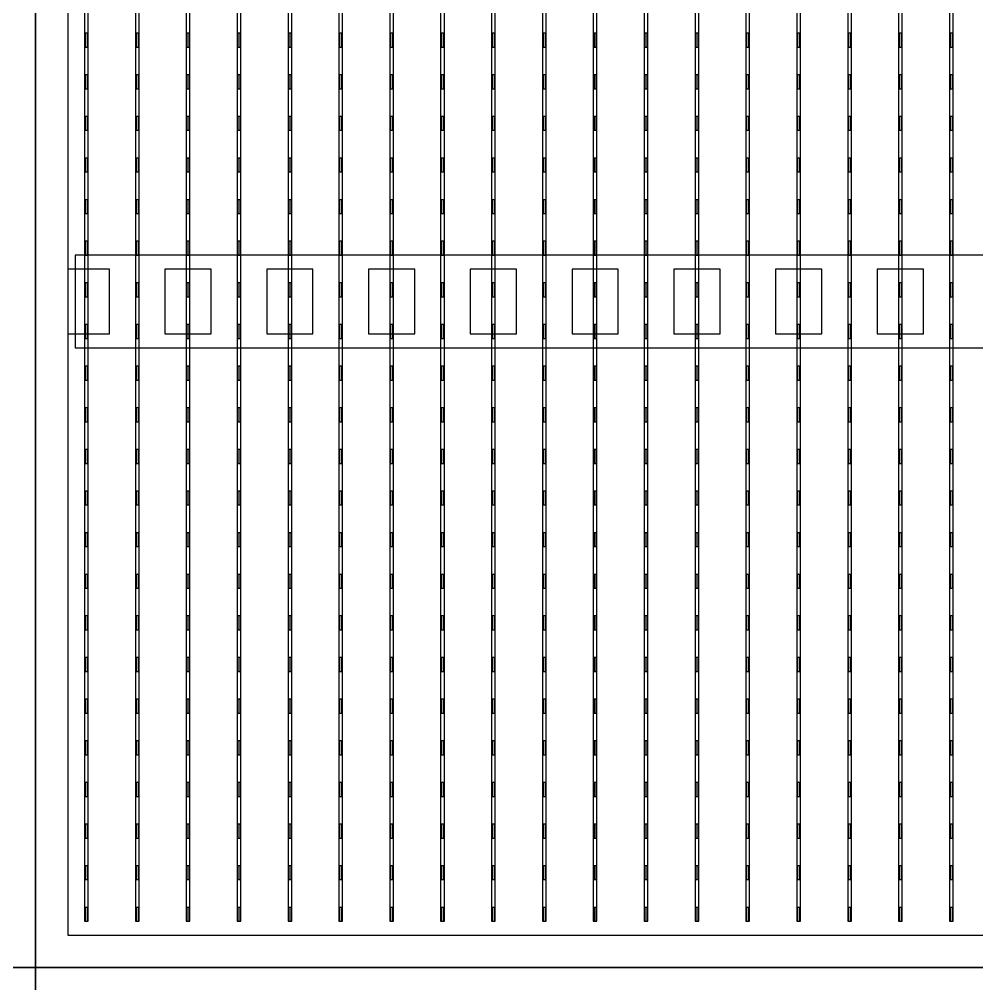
# Model space of a CAD drawing. Header units: millimetres. Extents: x -18 to 142, y -7 to 153.
# Drawn here: x 41.09 to 51.44, y 103.83 to 114.25 of the extents above; entities that cross this region are included whole.
import ezdxf

# ---------------------------------------------------------------- set-up
doc = ezdxf.new("R2010")
doc.units = ezdxf.units.MM
for name, color, linetype in [('BUSBARS', 3, 'Continuous'), ('CELLS', 5, 'Continuous'), ('CONTACT_PADS', 2, 'Continuous'), ('DICING', 4, 'Continuous'), ('FINGERS', 1, 'Continuous'), ('INSULATION', 2, 'Continuous')]:
    doc.layers.add(name, color=color, linetype=linetype)

msp = doc.modelspace()

# ---------------------------------------------------------------- linework, layer by layer
at = {"layer": 'BUSBARS'}
msp.add_lwpolyline([(61.74, 110.7), (61.74, 111.7), (41.7, 111.7), (41.7, 110.7), (61.74, 110.7)], close=True, dxfattribs=at)
at = {"layer": 'CELLS'}
for points in [[(41.27, 104), (41.27, 124.9), (20.37, 124.9), (20.37, 104), (41.27, 104)], [(62.17, 104), (62.17, 124.9), (41.27, 124.9), (41.27, 104), (62.17, 104)], [(41.27, 83.1), (41.27, 104), (20.37, 104), (20.37, 83.1), (41.27, 83.1)], [(62.17, 83.1), (62.17, 104), (41.27, 104), (41.27, 83.1), (62.17, 83.1)]]:
    msp.add_lwpolyline(points, close=True, dxfattribs=at)
at = {"layer": 'CONTACT_PADS'}
for points in [[(41.833, 113.95), (41.833, 114.1), (41.808, 114.1), (41.808, 113.95), (41.833, 113.95)], [(42.383, 113.95), (42.383, 114.1), (42.358, 114.1), (42.358, 113.95), (42.383, 113.95)], [(42.933, 113.95), (42.933, 114.1), (42.908, 114.1), (42.908, 113.95), (42.933, 113.95)], [(43.483, 113.95), (43.483, 114.1), (43.458, 114.1), (43.458, 113.95), (43.483, 113.95)], [(44.033, 113.95), (44.033, 114.1), (44.008, 114.1), (44.008, 113.95), (44.033, 113.95)], [(44.583, 113.95), (44.583, 114.1), (44.558, 114.1), (44.558, 113.95), (44.583, 113.95)], [(45.133, 113.95), (45.133, 114.1), (45.108, 114.1), (45.108, 113.95), (45.133, 113.95)], [(45.683, 113.95), (45.683, 114.1), (45.658, 114.1), (45.658, 113.95), (45.683, 113.95)], [(46.233, 113.95), (46.233, 114.1), (46.208, 114.1), (46.208, 113.95), (46.233, 113.95)], [(46.783, 113.95), (46.783, 114.1), (46.758, 114.1), (46.758, 113.95), (46.783, 113.95)], [(47.333, 113.95), (47.333, 114.1), (47.308, 114.1), (47.308, 113.95), (47.333, 113.95)], [(47.883, 113.95), (47.883, 114.1), (47.858, 114.1), (47.858, 113.95), (47.883, 113.95)], [(48.433, 113.95), (48.433, 114.1), (48.408, 114.1), (48.408, 113.95), (48.433, 113.95)], [(48.983, 113.95), (48.983, 114.1), (48.958, 114.1), (48.958, 113.95), (48.983, 113.95)], [(49.533, 113.95), (49.533, 114.1), (49.508, 114.1), (49.508, 113.95), (49.533, 113.95)], [(50.083, 113.95), (50.083, 114.1), (50.058, 114.1), (50.058, 113.95), (50.083, 113.95)], [(50.633, 113.95), (50.633, 114.1), (50.608, 114.1), (50.608, 113.95), (50.633, 113.95)], [(51.183, 113.95), (51.183, 114.1), (51.158, 114.1), (51.158, 113.95), (51.183, 113.95)], [(41.833, 113.5), (41.833, 113.65), (41.808, 113.65), (41.808, 113.5), (41.833, 113.5)], [(42.383, 113.5), (42.383, 113.65), (42.358, 113.65), (42.358, 113.5), (42.383, 113.5)], [(42.933, 113.5), (42.933, 113.65), (42.908, 113.65), (42.908, 113.5), (42.933, 113.5)], [(43.483, 113.5), (43.483, 113.65), (43.458, 113.65), (43.458, 113.5), (43.483, 113.5)], [(44.033, 113.5), (44.033, 113.65), (44.008, 113.65), (44.008, 113.5), (44.033, 113.5)], [(44.583, 113.5), (44.583, 113.65), (44.558, 113.65), (44.558, 113.5), (44.583, 113.5)], [(45.133, 113.5), (45.133, 113.65), (45.108, 113.65), (45.108, 113.5), (45.133, 113.5)], [(45.683, 113.5), (45.683, 113.65), (45.658, 113.65), (45.658, 113.5), (45.683, 113.5)], [(46.233, 113.5), (46.233, 113.65), (46.208, 113.65), (46.208, 113.5), (46.233, 113.5)], [(46.783, 113.5), (46.783, 113.65), (46.758, 113.65), (46.758, 113.5), (46.783, 113.5)], [(47.333, 113.5), (47.333, 113.65), (47.308, 113.65), (47.308, 113.5), (47.333, 113.5)], [(47.883, 113.5), (47.883, 113.65), (47.858, 113.65), (47.858, 113.5), (47.883, 113.5)], [(48.433, 113.5), (48.433, 113.65), (48.408, 113.65), (48.408, 113.5), (48.433, 113.5)], [(48.983, 113.5), (48.983, 113.65), (48.958, 113.65), (48.958, 113.5), (48.983, 113.5)], [(49.533, 113.5), (49.533, 113.65), (49.508, 113.65), (49.508, 113.5), (49.533, 113.5)], [(50.083, 113.5), (50.083, 113.65), (50.058, 113.65), (50.058, 113.5), (50.083, 113.5)], [(50.633, 113.5), (50.633, 113.65), (50.608, 113.65), (50.608, 113.5), (50.633, 113.5)], [(51.183, 113.5), (51.183, 113.65), (51.158, 113.65), (51.158, 113.5), (51.183, 113.5)], [(41.833, 113.05), (41.833, 113.2), (41.808, 113.2), (41.808, 113.05), (41.833, 113.05)], [(42.383, 113.05), (42.383, 113.2), (42.358, 113.2), (42.358, 113.05), (42.383, 113.05)], [(42.933, 113.05), (42.933, 113.2), (42.908, 113.2), (42.908, 113.05), (42.933, 113.05)], [(43.483, 113.05), (43.483, 113.2), (43.458, 113.2), (43.458, 113.05), (43.483, 113.05)], [(44.033, 113.05), (44.033, 113.2), (44.008, 113.2), (44.008, 113.05), (44.033, 113.05)], [(44.583, 113.05), (44.583, 113.2), (44.558, 113.2), (44.558, 113.05), (44.583, 113.05)], [(45.133, 113.05), (45.133, 113.2), (45.108, 113.2), (45.108, 113.05), (45.133, 113.05)], [(45.683, 113.05), (45.683, 113.2), (45.658, 113.2), (45.658, 113.05), (45.683, 113.05)], [(46.233, 113.05), (46.233, 113.2), (46.208, 113.2), (46.208, 113.05), (46.233, 113.05)], [(46.783, 113.05), (46.783, 113.2), (46.758, 113.2), (46.758, 113.05), (46.783, 113.05)], [(47.333, 113.05), (47.333, 113.2), (47.308, 113.2), (47.308, 113.05), (47.333, 113.05)], [(47.883, 113.05), (47.883, 113.2), (47.858, 113.2), (47.858, 113.05), (47.883, 113.05)], [(48.433, 113.05), (48.433, 113.2), (48.408, 113.2), (48.408, 113.05), (48.433, 113.05)], [(48.983, 113.05), (48.983, 113.2), (48.958, 113.2), (48.958, 113.05), (48.983, 113.05)], [(49.533, 113.05), (49.533, 113.2), (49.508, 113.2), (49.508, 113.05), (49.533, 113.05)], [(50.083, 113.05), (50.083, 113.2), (50.058, 113.2), (50.058, 113.05), (50.083, 113.05)], [(50.633, 113.05), (50.633, 113.2), (50.608, 113.2), (50.608, 113.05), (50.633, 113.05)], [(51.183, 113.05), (51.183, 113.2), (51.158, 113.2), (51.158, 113.05), (51.183, 113.05)], [(41.833, 112.6), (41.833, 112.75), (41.808, 112.75), (41.808, 112.6), (41.833, 112.6)], [(42.383, 112.6), (42.383, 112.75), (42.358, 112.75), (42.358, 112.6), (42.383, 112.6)], [(42.933, 112.6), (42.933, 112.75), (42.908, 112.75), (42.908, 112.6), (42.933, 112.6)], [(43.483, 112.6), (43.483, 112.75), (43.458, 112.75), (43.458, 112.6), (43.483, 112.6)], [(44.033, 112.6), (44.033, 112.75), (44.008, 112.75), (44.008, 112.6), (44.033, 112.6)], [(44.583, 112.6), (44.583, 112.75), (44.558, 112.75), (44.558, 112.6), (44.583, 112.6)], [(45.133, 112.6), (45.133, 112.75), (45.108, 112.75), (45.108, 112.6), (45.133, 112.6)], [(45.683, 112.6), (45.683, 112.75), (45.658, 112.75), (45.658, 112.6), (45.683, 112.6)], [(46.233, 112.6), (46.233, 112.75), (46.208, 112.75), (46.208, 112.6), (46.233, 112.6)], [(46.783, 112.6), (46.783, 112.75), (46.758, 112.75), (46.758, 112.6), (46.783, 112.6)], [(47.333, 112.6), (47.333, 112.75), (47.308, 112.75), (47.308, 112.6), (47.333, 112.6)], [(47.883, 112.6), (47.883, 112.75), (47.858, 112.75), (47.858, 112.6), (47.883, 112.6)], [(48.433, 112.6), (48.433, 112.75), (48.408, 112.75), (48.408, 112.6), (48.433, 112.6)], [(48.983, 112.6), (48.983, 112.75), (48.958, 112.75), (48.958, 112.6), (48.983, 112.6)], [(49.533, 112.6), (49.533, 112.75), (49.508, 112.75), (49.508, 112.6), (49.533, 112.6)], [(50.083, 112.6), (50.083, 112.75), (50.058, 112.75), (50.058, 112.6), (50.083, 112.6)], [(50.633, 112.6), (50.633, 112.75), (50.608, 112.75), (50.608, 112.6), (50.633, 112.6)], [(51.183, 112.6), (51.183, 112.75), (51.158, 112.75), (51.158, 112.6), (51.183, 112.6)], [(41.833, 112.15), (41.833, 112.3), (41.808, 112.3), (41.808, 112.15), (41.833, 112.15)], [(42.383, 112.15), (42.383, 112.3), (42.358, 112.3), (42.358, 112.15), (42.383, 112.15)], [(42.933, 112.15), (42.933, 112.3), (42.908, 112.3), (42.908, 112.15), (42.933, 112.15)], [(43.483, 112.15), (43.483, 112.3), (43.458, 112.3), (43.458, 112.15), (43.483, 112.15)], [(44.033, 112.15), (44.033, 112.3), (44.008, 112.3), (44.008, 112.15), (44.033, 112.15)], [(44.583, 112.15), (44.583, 112.3), (44.558, 112.3), (44.558, 112.15), (44.583, 112.15)], [(45.133, 112.15), (45.133, 112.3), (45.108, 112.3), (45.108, 112.15), (45.133, 112.15)], [(45.683, 112.15), (45.683, 112.3), (45.658, 112.3), (45.658, 112.15), (45.683, 112.15)], [(46.233, 112.15), (46.233, 112.3), (46.208, 112.3), (46.208, 112.15), (46.233, 112.15)], [(46.783, 112.15), (46.783, 112.3), (46.758, 112.3), (46.758, 112.15), (46.783, 112.15)], [(47.333, 112.15), (47.333, 112.3), (47.308, 112.3), (47.308, 112.15), (47.333, 112.15)], [(47.883, 112.15), (47.883, 112.3), (47.858, 112.3), (47.858, 112.15), (47.883, 112.15)], [(48.433, 112.15), (48.433, 112.3), (48.408, 112.3), (48.408, 112.15), (48.433, 112.15)], [(48.983, 112.15), (48.983, 112.3), (48.958, 112.3), (48.958, 112.15), (48.983, 112.15)], [(49.533, 112.15), (49.533, 112.3), (49.508, 112.3), (49.508, 112.15), (49.533, 112.15)], [(50.083, 112.15), (50.083, 112.3), (50.058, 112.3), (50.058, 112.15), (50.083, 112.15)], [(50.633, 112.15), (50.633, 112.3), (50.608, 112.3), (50.608, 112.15), (50.633, 112.15)], [(51.183, 112.15), (51.183, 112.3), (51.158, 112.3), (51.158, 112.15), (51.183, 112.15)], [(41.833, 111.7), (41.833, 111.85), (41.808, 111.85), (41.808, 111.7), (41.833, 111.7)], [(42.383, 111.7), (42.383, 111.85), (42.358, 111.85), (42.358, 111.7), (42.383, 111.7)], [(42.933, 111.7), (42.933, 111.85), (42.908, 111.85), (42.908, 111.7), (42.933, 111.7)], [(43.483, 111.7), (43.483, 111.85), (43.458, 111.85), (43.458, 111.7), (43.483, 111.7)], [(44.033, 111.7), (44.033, 111.85), (44.008, 111.85), (44.008, 111.7), (44.033, 111.7)], [(44.583, 111.7), (44.583, 111.85), (44.558, 111.85), (44.558, 111.7), (44.583, 111.7)], [(45.133, 111.7), (45.133, 111.85), (45.108, 111.85), (45.108, 111.7), (45.133, 111.7)], [(45.683, 111.7), (45.683, 111.85), (45.658, 111.85), (45.658, 111.7), (45.683, 111.7)], [(46.233, 111.7), (46.233, 111.85), (46.208, 111.85), (46.208, 111.7), (46.233, 111.7)], [(46.783, 111.7), (46.783, 111.85), (46.758, 111.85), (46.758, 111.7), (46.783, 111.7)], [(47.333, 111.7), (47.333, 111.85), (47.308, 111.85), (47.308, 111.7), (47.333, 111.7)], [(47.883, 111.7), (47.883, 111.85), (47.858, 111.85), (47.858, 111.7), (47.883, 111.7)], [(48.433, 111.7), (48.433, 111.85), (48.408, 111.85), (48.408, 111.7), (48.433, 111.7)], [(48.983, 111.7), (48.983, 111.85), (48.958, 111.85), (48.958, 111.7), (48.983, 111.7)], [(49.533, 111.7), (49.533, 111.85), (49.508, 111.85), (49.508, 111.7), (49.533, 111.7)], [(50.083, 111.7), (50.083, 111.85), (50.058, 111.85), (50.058, 111.7), (50.083, 111.7)], [(50.633, 111.7), (50.633, 111.85), (50.608, 111.85), (50.608, 111.7), (50.633, 111.7)], [(51.183, 111.7), (51.183, 111.85), (51.158, 111.85), (51.158, 111.7), (51.183, 111.7)], [(41.833, 111.25), (41.833, 111.4), (41.808, 111.4), (41.808, 111.25), (41.833, 111.25)], [(42.383, 111.25), (42.383, 111.4), (42.358, 111.4), (42.358, 111.25), (42.383, 111.25)], [(42.933, 111.25), (42.933, 111.4), (42.908, 111.4), (42.908, 111.25), (42.933, 111.25)], [(43.483, 111.25), (43.483, 111.4), (43.458, 111.4), (43.458, 111.25), (43.483, 111.25)], [(44.033, 111.25), (44.033, 111.4), (44.008, 111.4), (44.008, 111.25), (44.033, 111.25)], [(44.583, 111.25), (44.583, 111.4), (44.558, 111.4), (44.558, 111.25), (44.583, 111.25)], [(45.133, 111.25), (45.133, 111.4), (45.108, 111.4), (45.108, 111.25), (45.133, 111.25)], [(45.683, 111.25), (45.683, 111.4), (45.658, 111.4), (45.658, 111.25), (45.683, 111.25)], [(46.233, 111.25), (46.233, 111.4), (46.208, 111.4), (46.208, 111.25), (46.233, 111.25)], [(46.783, 111.25), (46.783, 111.4), (46.758, 111.4), (46.758, 111.25), (46.783, 111.25)], [(47.333, 111.25), (47.333, 111.4), (47.308, 111.4), (47.308, 111.25), (47.333, 111.25)], [(47.883, 111.25), (47.883, 111.4), (47.858, 111.4), (47.858, 111.25), (47.883, 111.25)], [(48.433, 111.25), (48.433, 111.4), (48.408, 111.4), (48.408, 111.25), (48.433, 111.25)], [(48.983, 111.25), (48.983, 111.4), (48.958, 111.4), (48.958, 111.25), (48.983, 111.25)], [(49.533, 111.25), (49.533, 111.4), (49.508, 111.4), (49.508, 111.25), (49.533, 111.25)], [(50.083, 111.25), (50.083, 111.4), (50.058, 111.4), (50.058, 111.25), (50.083, 111.25)], [(50.633, 111.25), (50.633, 111.4), (50.608, 111.4), (50.608, 111.25), (50.633, 111.25)], [(51.183, 111.25), (51.183, 111.4), (51.158, 111.4), (51.158, 111.25), (51.183, 111.25)], [(41.833, 110.8), (41.833, 110.95), (41.808, 110.95), (41.808, 110.8), (41.833, 110.8)], [(42.383, 110.8), (42.383, 110.95), (42.358, 110.95), (42.358, 110.8), (42.383, 110.8)], [(42.933, 110.8), (42.933, 110.95), (42.908, 110.95), (42.908, 110.8), (42.933, 110.8)], [(43.483, 110.8), (43.483, 110.95), (43.458, 110.95), (43.458, 110.8), (43.483, 110.8)], [(44.033, 110.8), (44.033, 110.95), (44.008, 110.95), (44.008, 110.8), (44.033, 110.8)], [(44.583, 110.8), (44.583, 110.95), (44.558, 110.95), (44.558, 110.8), (44.583, 110.8)], [(45.133, 110.8), (45.133, 110.95), (45.108, 110.95), (45.108, 110.8), (45.133, 110.8)], [(45.683, 110.8), (45.683, 110.95), (45.658, 110.95), (45.658, 110.8), (45.683, 110.8)], [(46.233, 110.8), (46.233, 110.95), (46.208, 110.95), (46.208, 110.8), (46.233, 110.8)], [(46.783, 110.8), (46.783, 110.95), (46.758, 110.95), (46.758, 110.8), (46.783, 110.8)], [(47.333, 110.8), (47.333, 110.95), (47.308, 110.95), (47.308, 110.8), (47.333, 110.8)], [(47.883, 110.8), (47.883, 110.95), (47.858, 110.95), (47.858, 110.8), (47.883, 110.8)], [(48.433, 110.8), (48.433, 110.95), (48.408, 110.95), (48.408, 110.8), (48.433, 110.8)], [(48.983, 110.8), (48.983, 110.95), (48.958, 110.95), (48.958, 110.8), (48.983, 110.8)], [(49.533, 110.8), (49.533, 110.95), (49.508, 110.95), (49.508, 110.8), (49.533, 110.8)], [(50.083, 110.8), (50.083, 110.95), (50.058, 110.95), (50.058, 110.8), (50.083, 110.8)], [(50.633, 110.8), (50.633, 110.95), (50.608, 110.95), (50.608, 110.8), (50.633, 110.8)], [(51.183, 110.8), (51.183, 110.95), (51.158, 110.95), (51.158, 110.8), (51.183, 110.8)], [(41.833, 110.35), (41.833, 110.5), (41.808, 110.5), (41.808, 110.35), (41.833, 110.35)], [(42.383, 110.35), (42.383, 110.5), (42.358, 110.5), (42.358, 110.35), (42.383, 110.35)], [(42.933, 110.35), (42.933, 110.5), (42.908, 110.5), (42.908, 110.35), (42.933, 110.35)], [(43.483, 110.35), (43.483, 110.5), (43.458, 110.5), (43.458, 110.35), (43.483, 110.35)], [(44.033, 110.35), (44.033, 110.5), (44.008, 110.5), (44.008, 110.35), (44.033, 110.35)], [(44.583, 110.35), (44.583, 110.5), (44.558, 110.5), (44.558, 110.35), (44.583, 110.35)], [(45.133, 110.35), (45.133, 110.5), (45.108, 110.5), (45.108, 110.35), (45.133, 110.35)], [(45.683, 110.35), (45.683, 110.5), (45.658, 110.5), (45.658, 110.35), (45.683, 110.35)], [(46.233, 110.35), (46.233, 110.5), (46.208, 110.5), (46.208, 110.35), (46.233, 110.35)], [(46.783, 110.35), (46.783, 110.5), (46.758, 110.5), (46.758, 110.35), (46.783, 110.35)], [(47.333, 110.35), (47.333, 110.5), (47.308, 110.5), (47.308, 110.35), (47.333, 110.35)], [(47.883, 110.35), (47.883, 110.5), (47.858, 110.5), (47.858, 110.35), (47.883, 110.35)], [(48.433, 110.35), (48.433, 110.5), (48.408, 110.5), (48.408, 110.35), (48.433, 110.35)], [(48.983, 110.35), (48.983, 110.5), (48.958, 110.5), (48.958, 110.35), (48.983, 110.35)], [(49.533, 110.35), (49.533, 110.5), (49.508, 110.5), (49.508, 110.35), (49.533, 110.35)], [(50.083, 110.35), (50.083, 110.5), (50.058, 110.5), (50.058, 110.35), (50.083, 110.35)], [(50.633, 110.35), (50.633, 110.5), (50.608, 110.5), (50.608, 110.35), (50.633, 110.35)], [(51.183, 110.35), (51.183, 110.5), (51.158, 110.5), (51.158, 110.35), (51.183, 110.35)], [(41.833, 109.9), (41.833, 110.05), (41.808, 110.05), (41.808, 109.9), (41.833, 109.9)], [(42.383, 109.9), (42.383, 110.05), (42.358, 110.05), (42.358, 109.9), (42.383, 109.9)], [(42.933, 109.9), (42.933, 110.05), (42.908, 110.05), (42.908, 109.9), (42.933, 109.9)], [(43.483, 109.9), (43.483, 110.05), (43.458, 110.05), (43.458, 109.9), (43.483, 109.9)], [(44.033, 109.9), (44.033, 110.05), (44.008, 110.05), (44.008, 109.9), (44.033, 109.9)], [(44.583, 109.9), (44.583, 110.05), (44.558, 110.05), (44.558, 109.9), (44.583, 109.9)], [(45.133, 109.9), (45.133, 110.05), (45.108, 110.05), (45.108, 109.9), (45.133, 109.9)], [(45.683, 109.9), (45.683, 110.05), (45.658, 110.05), (45.658, 109.9), (45.683, 109.9)], [(46.233, 109.9), (46.233, 110.05), (46.208, 110.05), (46.208, 109.9), (46.233, 109.9)], [(46.783, 109.9), (46.783, 110.05), (46.758, 110.05), (46.758, 109.9), (46.783, 109.9)], [(47.333, 109.9), (47.333, 110.05), (47.308, 110.05), (47.308, 109.9), (47.333, 109.9)], [(47.883, 109.9), (47.883, 110.05), (47.858, 110.05), (47.858, 109.9), (47.883, 109.9)], [(48.433, 109.9), (48.433, 110.05), (48.408, 110.05), (48.408, 109.9), (48.433, 109.9)], [(48.983, 109.9), (48.983, 110.05), (48.958, 110.05), (48.958, 109.9), (48.983, 109.9)], [(49.533, 109.9), (49.533, 110.05), (49.508, 110.05), (49.508, 109.9), (49.533, 109.9)], [(50.083, 109.9), (50.083, 110.05), (50.058, 110.05), (50.058, 109.9), (50.083, 109.9)], [(50.633, 109.9), (50.633, 110.05), (50.608, 110.05), (50.608, 109.9), (50.633, 109.9)], [(51.183, 109.9), (51.183, 110.05), (51.158, 110.05), (51.158, 109.9), (51.183, 109.9)], [(41.833, 109.45), (41.833, 109.6), (41.808, 109.6), (41.808, 109.45), (41.833, 109.45)], [(42.383, 109.45), (42.383, 109.6), (42.358, 109.6), (42.358, 109.45), (42.383, 109.45)], [(42.933, 109.45), (42.933, 109.6), (42.908, 109.6), (42.908, 109.45), (42.933, 109.45)], [(43.483, 109.45), (43.483, 109.6), (43.458, 109.6), (43.458, 109.45), (43.483, 109.45)], [(44.033, 109.45), (44.033, 109.6), (44.008, 109.6), (44.008, 109.45), (44.033, 109.45)], [(44.583, 109.45), (44.583, 109.6), (44.558, 109.6), (44.558, 109.45), (44.583, 109.45)], [(45.133, 109.45), (45.133, 109.6), (45.108, 109.6), (45.108, 109.45), (45.133, 109.45)], [(45.683, 109.45), (45.683, 109.6), (45.658, 109.6), (45.658, 109.45), (45.683, 109.45)], [(46.233, 109.45), (46.233, 109.6), (46.208, 109.6), (46.208, 109.45), (46.233, 109.45)], [(46.783, 109.45), (46.783, 109.6), (46.758, 109.6), (46.758, 109.45), (46.783, 109.45)], [(47.333, 109.45), (47.333, 109.6), (47.308, 109.6), (47.308, 109.45), (47.333, 109.45)], [(47.883, 109.45), (47.883, 109.6), (47.858, 109.6), (47.858, 109.45), (47.883, 109.45)], [(48.433, 109.45), (48.433, 109.6), (48.408, 109.6), (48.408, 109.45), (48.433, 109.45)], [(48.983, 109.45), (48.983, 109.6), (48.958, 109.6), (48.958, 109.45), (48.983, 109.45)], [(49.533, 109.45), (49.533, 109.6), (49.508, 109.6), (49.508, 109.45), (49.533, 109.45)], [(50.083, 109.45), (50.083, 109.6), (50.058, 109.6), (50.058, 109.45), (50.083, 109.45)], [(50.633, 109.45), (50.633, 109.6), (50.608, 109.6), (50.608, 109.45), (50.633, 109.45)], [(51.183, 109.45), (51.183, 109.6), (51.158, 109.6), (51.158, 109.45), (51.183, 109.45)], [(41.833, 109), (41.833, 109.15), (41.808, 109.15), (41.808, 109), (41.833, 109)], [(42.383, 109), (42.383, 109.15), (42.358, 109.15), (42.358, 109), (42.383, 109)], [(42.933, 109), (42.933, 109.15), (42.908, 109.15), (42.908, 109), (42.933, 109)], [(43.483, 109), (43.483, 109.15), (43.458, 109.15), (43.458, 109), (43.483, 109)], [(44.033, 109), (44.033, 109.15), (44.008, 109.15), (44.008, 109), (44.033, 109)], [(44.583, 109), (44.583, 109.15), (44.558, 109.15), (44.558, 109), (44.583, 109)], [(45.133, 109), (45.133, 109.15), (45.108, 109.15), (45.108, 109), (45.133, 109)], [(45.683, 109), (45.683, 109.15), (45.658, 109.15), (45.658, 109), (45.683, 109)], [(46.233, 109), (46.233, 109.15), (46.208, 109.15), (46.208, 109), (46.233, 109)], [(46.783, 109), (46.783, 109.15), (46.758, 109.15), (46.758, 109), (46.783, 109)], [(47.333, 109), (47.333, 109.15), (47.308, 109.15), (47.308, 109), (47.333, 109)], [(47.883, 109), (47.883, 109.15), (47.858, 109.15), (47.858, 109), (47.883, 109)], [(48.433, 109), (48.433, 109.15), (48.408, 109.15), (48.408, 109), (48.433, 109)], [(48.983, 109), (48.983, 109.15), (48.958, 109.15), (48.958, 109), (48.983, 109)], [(49.533, 109), (49.533, 109.15), (49.508, 109.15), (49.508, 109), (49.533, 109)], [(50.083, 109), (50.083, 109.15), (50.058, 109.15), (50.058, 109), (50.083, 109)], [(50.633, 109), (50.633, 109.15), (50.608, 109.15), (50.608, 109), (50.633, 109)], [(51.183, 109), (51.183, 109.15), (51.158, 109.15), (51.158, 109), (51.183, 109)], [(41.833, 108.55), (41.833, 108.7), (41.808, 108.7), (41.808, 108.55), (41.833, 108.55)], [(42.383, 108.55), (42.383, 108.7), (42.358, 108.7), (42.358, 108.55), (42.383, 108.55)], [(42.933, 108.55), (42.933, 108.7), (42.908, 108.7), (42.908, 108.55), (42.933, 108.55)], [(43.483, 108.55), (43.483, 108.7), (43.458, 108.7), (43.458, 108.55), (43.483, 108.55)], [(44.033, 108.55), (44.033, 108.7), (44.008, 108.7), (44.008, 108.55), (44.033, 108.55)], [(44.583, 108.55), (44.583, 108.7), (44.558, 108.7), (44.558, 108.55), (44.583, 108.55)], [(45.133, 108.55), (45.133, 108.7), (45.108, 108.7), (45.108, 108.55), (45.133, 108.55)], [(45.683, 108.55), (45.683, 108.7), (45.658, 108.7), (45.658, 108.55), (45.683, 108.55)], [(46.233, 108.55), (46.233, 108.7), (46.208, 108.7), (46.208, 108.55), (46.233, 108.55)], [(46.783, 108.55), (46.783, 108.7), (46.758, 108.7), (46.758, 108.55), (46.783, 108.55)], [(47.333, 108.55), (47.333, 108.7), (47.308, 108.7), (47.308, 108.55), (47.333, 108.55)], [(47.883, 108.55), (47.883, 108.7), (47.858, 108.7), (47.858, 108.55), (47.883, 108.55)], [(48.433, 108.55), (48.433, 108.7), (48.408, 108.7), (48.408, 108.55), (48.433, 108.55)], [(48.983, 108.55), (48.983, 108.7), (48.958, 108.7), (48.958, 108.55), (48.983, 108.55)], [(49.533, 108.55), (49.533, 108.7), (49.508, 108.7), (49.508, 108.55), (49.533, 108.55)], [(50.083, 108.55), (50.083, 108.7), (50.058, 108.7), (50.058, 108.55), (50.083, 108.55)], [(50.633, 108.55), (50.633, 108.7), (50.608, 108.7), (50.608, 108.55), (50.633, 108.55)], [(51.183, 108.55), (51.183, 108.7), (51.158, 108.7), (51.158, 108.55), (51.183, 108.55)], [(41.833, 108.1), (41.833, 108.25), (41.808, 108.25), (41.808, 108.1), (41.833, 108.1)], [(42.383, 108.1), (42.383, 108.25), (42.358, 108.25), (42.358, 108.1), (42.383, 108.1)], [(42.933, 108.1), (42.933, 108.25), (42.908, 108.25), (42.908, 108.1), (42.933, 108.1)], [(43.483, 108.1), (43.483, 108.25), (43.458, 108.25), (43.458, 108.1), (43.483, 108.1)], [(44.033, 108.1), (44.033, 108.25), (44.008, 108.25), (44.008, 108.1), (44.033, 108.1)], [(44.583, 108.1), (44.583, 108.25), (44.558, 108.25), (44.558, 108.1), (44.583, 108.1)], [(45.133, 108.1), (45.133, 108.25), (45.108, 108.25), (45.108, 108.1), (45.133, 108.1)], [(45.683, 108.1), (45.683, 108.25), (45.658, 108.25), (45.658, 108.1), (45.683, 108.1)], [(46.233, 108.1), (46.233, 108.25), (46.208, 108.25), (46.208, 108.1), (46.233, 108.1)], [(46.783, 108.1), (46.783, 108.25), (46.758, 108.25), (46.758, 108.1), (46.783, 108.1)], [(47.333, 108.1), (47.333, 108.25), (47.308, 108.25), (47.308, 108.1), (47.333, 108.1)], [(47.883, 108.1), (47.883, 108.25), (47.858, 108.25), (47.858, 108.1), (47.883, 108.1)], [(48.433, 108.1), (48.433, 108.25), (48.408, 108.25), (48.408, 108.1), (48.433, 108.1)], [(48.983, 108.1), (48.983, 108.25), (48.958, 108.25), (48.958, 108.1), (48.983, 108.1)], [(49.533, 108.1), (49.533, 108.25), (49.508, 108.25), (49.508, 108.1), (49.533, 108.1)], [(50.083, 108.1), (50.083, 108.25), (50.058, 108.25), (50.058, 108.1), (50.083, 108.1)], [(50.633, 108.1), (50.633, 108.25), (50.608, 108.25), (50.608, 108.1), (50.633, 108.1)], [(51.183, 108.1), (51.183, 108.25), (51.158, 108.25), (51.158, 108.1), (51.183, 108.1)], [(41.833, 107.65), (41.833, 107.8), (41.808, 107.8), (41.808, 107.65), (41.833, 107.65)], [(42.383, 107.65), (42.383, 107.8), (42.358, 107.8), (42.358, 107.65), (42.383, 107.65)], [(42.933, 107.65), (42.933, 107.8), (42.908, 107.8), (42.908, 107.65), (42.933, 107.65)], [(43.483, 107.65), (43.483, 107.8), (43.458, 107.8), (43.458, 107.65), (43.483, 107.65)], [(44.033, 107.65), (44.033, 107.8), (44.008, 107.8), (44.008, 107.65), (44.033, 107.65)], [(44.583, 107.65), (44.583, 107.8), (44.558, 107.8), (44.558, 107.65), (44.583, 107.65)], [(45.133, 107.65), (45.133, 107.8), (45.108, 107.8), (45.108, 107.65), (45.133, 107.65)], [(45.683, 107.65), (45.683, 107.8), (45.658, 107.8), (45.658, 107.65), (45.683, 107.65)], [(46.233, 107.65), (46.233, 107.8), (46.208, 107.8), (46.208, 107.65), (46.233, 107.65)], [(46.783, 107.65), (46.783, 107.8), (46.758, 107.8), (46.758, 107.65), (46.783, 107.65)], [(47.333, 107.65), (47.333, 107.8), (47.308, 107.8), (47.308, 107.65), (47.333, 107.65)], [(47.883, 107.65), (47.883, 107.8), (47.858, 107.8), (47.858, 107.65), (47.883, 107.65)], [(48.433, 107.65), (48.433, 107.8), (48.408, 107.8), (48.408, 107.65), (48.433, 107.65)], [(48.983, 107.65), (48.983, 107.8), (48.958, 107.8), (48.958, 107.65), (48.983, 107.65)], [(49.533, 107.65), (49.533, 107.8), (49.508, 107.8), (49.508, 107.65), (49.533, 107.65)], [(50.083, 107.65), (50.083, 107.8), (50.058, 107.8), (50.058, 107.65), (50.083, 107.65)], [(50.633, 107.65), (50.633, 107.8), (50.608, 107.8), (50.608, 107.65), (50.633, 107.65)], [(51.183, 107.65), (51.183, 107.8), (51.158, 107.8), (51.158, 107.65), (51.183, 107.65)], [(41.833, 107.2), (41.833, 107.35), (41.808, 107.35), (41.808, 107.2), (41.833, 107.2)], [(42.383, 107.2), (42.383, 107.35), (42.358, 107.35), (42.358, 107.2), (42.383, 107.2)], [(42.933, 107.2), (42.933, 107.35), (42.908, 107.35), (42.908, 107.2), (42.933, 107.2)], [(43.483, 107.2), (43.483, 107.35), (43.458, 107.35), (43.458, 107.2), (43.483, 107.2)], [(44.033, 107.2), (44.033, 107.35), (44.008, 107.35), (44.008, 107.2), (44.033, 107.2)], [(44.583, 107.2), (44.583, 107.35), (44.558, 107.35), (44.558, 107.2), (44.583, 107.2)], [(45.133, 107.2), (45.133, 107.35), (45.108, 107.35), (45.108, 107.2), (45.133, 107.2)], [(45.683, 107.2), (45.683, 107.35), (45.658, 107.35), (45.658, 107.2), (45.683, 107.2)], [(46.233, 107.2), (46.233, 107.35), (46.208, 107.35), (46.208, 107.2), (46.233, 107.2)], [(46.783, 107.2), (46.783, 107.35), (46.758, 107.35), (46.758, 107.2), (46.783, 107.2)], [(47.333, 107.2), (47.333, 107.35), (47.308, 107.35), (47.308, 107.2), (47.333, 107.2)], [(47.883, 107.2), (47.883, 107.35), (47.858, 107.35), (47.858, 107.2), (47.883, 107.2)], [(48.433, 107.2), (48.433, 107.35), (48.408, 107.35), (48.408, 107.2), (48.433, 107.2)], [(48.983, 107.2), (48.983, 107.35), (48.958, 107.35), (48.958, 107.2), (48.983, 107.2)], [(49.533, 107.2), (49.533, 107.35), (49.508, 107.35), (49.508, 107.2), (49.533, 107.2)], [(50.083, 107.2), (50.083, 107.35), (50.058, 107.35), (50.058, 107.2), (50.083, 107.2)], [(50.633, 107.2), (50.633, 107.35), (50.608, 107.35), (50.608, 107.2), (50.633, 107.2)], [(51.183, 107.2), (51.183, 107.35), (51.158, 107.35), (51.158, 107.2), (51.183, 107.2)], [(41.833, 106.75), (41.833, 106.9), (41.808, 106.9), (41.808, 106.75), (41.833, 106.75)], [(42.383, 106.75), (42.383, 106.9), (42.358, 106.9), (42.358, 106.75), (42.383, 106.75)], [(42.933, 106.75), (42.933, 106.9), (42.908, 106.9), (42.908, 106.75), (42.933, 106.75)], [(43.483, 106.75), (43.483, 106.9), (43.458, 106.9), (43.458, 106.75), (43.483, 106.75)], [(44.033, 106.75), (44.033, 106.9), (44.008, 106.9), (44.008, 106.75), (44.033, 106.75)], [(44.583, 106.75), (44.583, 106.9), (44.558, 106.9), (44.558, 106.75), (44.583, 106.75)], [(45.133, 106.75), (45.133, 106.9), (45.108, 106.9), (45.108, 106.75), (45.133, 106.75)], [(45.683, 106.75), (45.683, 106.9), (45.658, 106.9), (45.658, 106.75), (45.683, 106.75)], [(46.233, 106.75), (46.233, 106.9), (46.208, 106.9), (46.208, 106.75), (46.233, 106.75)], [(46.783, 106.75), (46.783, 106.9), (46.758, 106.9), (46.758, 106.75), (46.783, 106.75)], [(47.333, 106.75), (47.333, 106.9), (47.308, 106.9), (47.308, 106.75), (47.333, 106.75)], [(47.883, 106.75), (47.883, 106.9), (47.858, 106.9), (47.858, 106.75), (47.883, 106.75)], [(48.433, 106.75), (48.433, 106.9), (48.408, 106.9), (48.408, 106.75), (48.433, 106.75)], [(48.983, 106.75), (48.983, 106.9), (48.958, 106.9), (48.958, 106.75), (48.983, 106.75)], [(49.533, 106.75), (49.533, 106.9), (49.508, 106.9), (49.508, 106.75), (49.533, 106.75)], [(50.083, 106.75), (50.083, 106.9), (50.058, 106.9), (50.058, 106.75), (50.083, 106.75)], [(50.633, 106.75), (50.633, 106.9), (50.608, 106.9), (50.608, 106.75), (50.633, 106.75)], [(51.183, 106.75), (51.183, 106.9), (51.158, 106.9), (51.158, 106.75), (51.183, 106.75)], [(41.833, 106.3), (41.833, 106.45), (41.808, 106.45), (41.808, 106.3), (41.833, 106.3)], [(42.383, 106.3), (42.383, 106.45), (42.358, 106.45), (42.358, 106.3), (42.383, 106.3)], [(42.933, 106.3), (42.933, 106.45), (42.908, 106.45), (42.908, 106.3), (42.933, 106.3)], [(43.483, 106.3), (43.483, 106.45), (43.458, 106.45), (43.458, 106.3), (43.483, 106.3)], [(44.033, 106.3), (44.033, 106.45), (44.008, 106.45), (44.008, 106.3), (44.033, 106.3)], [(44.583, 106.3), (44.583, 106.45), (44.558, 106.45), (44.558, 106.3), (44.583, 106.3)], [(45.133, 106.3), (45.133, 106.45), (45.108, 106.45), (45.108, 106.3), (45.133, 106.3)], [(45.683, 106.3), (45.683, 106.45), (45.658, 106.45), (45.658, 106.3), (45.683, 106.3)], [(46.233, 106.3), (46.233, 106.45), (46.208, 106.45), (46.208, 106.3), (46.233, 106.3)], [(46.783, 106.3), (46.783, 106.45), (46.758, 106.45), (46.758, 106.3), (46.783, 106.3)], [(47.333, 106.3), (47.333, 106.45), (47.308, 106.45), (47.308, 106.3), (47.333, 106.3)], [(47.883, 106.3), (47.883, 106.45), (47.858, 106.45), (47.858, 106.3), (47.883, 106.3)], [(48.433, 106.3), (48.433, 106.45), (48.408, 106.45), (48.408, 106.3), (48.433, 106.3)], [(48.983, 106.3), (48.983, 106.45), (48.958, 106.45), (48.958, 106.3), (48.983, 106.3)], [(49.533, 106.3), (49.533, 106.45), (49.508, 106.45), (49.508, 106.3), (49.533, 106.3)], [(50.083, 106.3), (50.083, 106.45), (50.058, 106.45), (50.058, 106.3), (50.083, 106.3)], [(50.633, 106.3), (50.633, 106.45), (50.608, 106.45), (50.608, 106.3), (50.633, 106.3)], [(51.183, 106.3), (51.183, 106.45), (51.158, 106.45), (51.158, 106.3), (51.183, 106.3)], [(41.833, 105.85), (41.833, 106), (41.808, 106), (41.808, 105.85), (41.833, 105.85)], [(42.383, 105.85), (42.383, 106), (42.358, 106), (42.358, 105.85), (42.383, 105.85)], [(42.933, 105.85), (42.933, 106), (42.908, 106), (42.908, 105.85), (42.933, 105.85)], [(43.483, 105.85), (43.483, 106), (43.458, 106), (43.458, 105.85), (43.483, 105.85)], [(44.033, 105.85), (44.033, 106), (44.008, 106), (44.008, 105.85), (44.033, 105.85)], [(44.583, 105.85), (44.583, 106), (44.558, 106), (44.558, 105.85), (44.583, 105.85)], [(45.133, 105.85), (45.133, 106), (45.108, 106), (45.108, 105.85), (45.133, 105.85)], [(45.683, 105.85), (45.683, 106), (45.658, 106), (45.658, 105.85), (45.683, 105.85)], [(46.233, 105.85), (46.233, 106), (46.208, 106), (46.208, 105.85), (46.233, 105.85)], [(46.783, 105.85), (46.783, 106), (46.758, 106), (46.758, 105.85), (46.783, 105.85)], [(47.333, 105.85), (47.333, 106), (47.308, 106), (47.308, 105.85), (47.333, 105.85)], [(47.883, 105.85), (47.883, 106), (47.858, 106), (47.858, 105.85), (47.883, 105.85)], [(48.433, 105.85), (48.433, 106), (48.408, 106), (48.408, 105.85), (48.433, 105.85)], [(48.983, 105.85), (48.983, 106), (48.958, 106), (48.958, 105.85), (48.983, 105.85)], [(49.533, 105.85), (49.533, 106), (49.508, 106), (49.508, 105.85), (49.533, 105.85)], [(50.083, 105.85), (50.083, 106), (50.058, 106), (50.058, 105.85), (50.083, 105.85)], [(50.633, 105.85), (50.633, 106), (50.608, 106), (50.608, 105.85), (50.633, 105.85)], [(51.183, 105.85), (51.183, 106), (51.158, 106), (51.158, 105.85), (51.183, 105.85)], [(41.833, 105.4), (41.833, 105.55), (41.808, 105.55), (41.808, 105.4), (41.833, 105.4)], [(42.383, 105.4), (42.383, 105.55), (42.358, 105.55), (42.358, 105.4), (42.383, 105.4)], [(42.933, 105.4), (42.933, 105.55), (42.908, 105.55), (42.908, 105.4), (42.933, 105.4)], [(43.483, 105.4), (43.483, 105.55), (43.458, 105.55), (43.458, 105.4), (43.483, 105.4)], [(44.033, 105.4), (44.033, 105.55), (44.008, 105.55), (44.008, 105.4), (44.033, 105.4)], [(44.583, 105.4), (44.583, 105.55), (44.558, 105.55), (44.558, 105.4), (44.583, 105.4)], [(45.133, 105.4), (45.133, 105.55), (45.108, 105.55), (45.108, 105.4), (45.133, 105.4)], [(45.683, 105.4), (45.683, 105.55), (45.658, 105.55), (45.658, 105.4), (45.683, 105.4)], [(46.233, 105.4), (46.233, 105.55), (46.208, 105.55), (46.208, 105.4), (46.233, 105.4)], [(46.783, 105.4), (46.783, 105.55), (46.758, 105.55), (46.758, 105.4), (46.783, 105.4)], [(47.333, 105.4), (47.333, 105.55), (47.308, 105.55), (47.308, 105.4), (47.333, 105.4)], [(47.883, 105.4), (47.883, 105.55), (47.858, 105.55), (47.858, 105.4), (47.883, 105.4)], [(48.433, 105.4), (48.433, 105.55), (48.408, 105.55), (48.408, 105.4), (48.433, 105.4)], [(48.983, 105.4), (48.983, 105.55), (48.958, 105.55), (48.958, 105.4), (48.983, 105.4)], [(49.533, 105.4), (49.533, 105.55), (49.508, 105.55), (49.508, 105.4), (49.533, 105.4)], [(50.083, 105.4), (50.083, 105.55), (50.058, 105.55), (50.058, 105.4), (50.083, 105.4)], [(50.633, 105.4), (50.633, 105.55), (50.608, 105.55), (50.608, 105.4), (50.633, 105.4)], [(51.183, 105.4), (51.183, 105.55), (51.158, 105.55), (51.158, 105.4), (51.183, 105.4)], [(41.833, 104.95), (41.833, 105.1), (41.808, 105.1), (41.808, 104.95), (41.833, 104.95)], [(42.383, 104.95), (42.383, 105.1), (42.358, 105.1), (42.358, 104.95), (42.383, 104.95)], [(42.933, 104.95), (42.933, 105.1), (42.908, 105.1), (42.908, 104.95), (42.933, 104.95)], [(43.483, 104.95), (43.483, 105.1), (43.458, 105.1), (43.458, 104.95), (43.483, 104.95)], [(44.033, 104.95), (44.033, 105.1), (44.008, 105.1), (44.008, 104.95), (44.033, 104.95)], [(44.583, 104.95), (44.583, 105.1), (44.558, 105.1), (44.558, 104.95), (44.583, 104.95)], [(45.133, 104.95), (45.133, 105.1), (45.108, 105.1), (45.108, 104.95), (45.133, 104.95)], [(45.683, 104.95), (45.683, 105.1), (45.658, 105.1), (45.658, 104.95), (45.683, 104.95)], [(46.233, 104.95), (46.233, 105.1), (46.208, 105.1), (46.208, 104.95), (46.233, 104.95)], [(46.783, 104.95), (46.783, 105.1), (46.758, 105.1), (46.758, 104.95), (46.783, 104.95)], [(47.333, 104.95), (47.333, 105.1), (47.308, 105.1), (47.308, 104.95), (47.333, 104.95)], [(47.883, 104.95), (47.883, 105.1), (47.858, 105.1), (47.858, 104.95), (47.883, 104.95)], [(48.433, 104.95), (48.433, 105.1), (48.408, 105.1), (48.408, 104.95), (48.433, 104.95)], [(48.983, 104.95), (48.983, 105.1), (48.958, 105.1), (48.958, 104.95), (48.983, 104.95)], [(49.533, 104.95), (49.533, 105.1), (49.508, 105.1), (49.508, 104.95), (49.533, 104.95)], [(50.083, 104.95), (50.083, 105.1), (50.058, 105.1), (50.058, 104.95), (50.083, 104.95)], [(50.633, 104.95), (50.633, 105.1), (50.608, 105.1), (50.608, 104.95), (50.633, 104.95)], [(51.183, 104.95), (51.183, 105.1), (51.158, 105.1), (51.158, 104.95), (51.183, 104.95)], [(41.833, 104.5), (41.833, 104.65), (41.808, 104.65), (41.808, 104.5), (41.833, 104.5)], [(42.383, 104.5), (42.383, 104.65), (42.358, 104.65), (42.358, 104.5), (42.383, 104.5)], [(42.933, 104.5), (42.933, 104.65), (42.908, 104.65), (42.908, 104.5), (42.933, 104.5)], [(43.483, 104.5), (43.483, 104.65), (43.458, 104.65), (43.458, 104.5), (43.483, 104.5)], [(44.033, 104.5), (44.033, 104.65), (44.008, 104.65), (44.008, 104.5), (44.033, 104.5)], [(44.583, 104.5), (44.583, 104.65), (44.558, 104.65), (44.558, 104.5), (44.583, 104.5)], [(45.133, 104.5), (45.133, 104.65), (45.108, 104.65), (45.108, 104.5), (45.133, 104.5)], [(45.683, 104.5), (45.683, 104.65), (45.658, 104.65), (45.658, 104.5), (45.683, 104.5)], [(46.233, 104.5), (46.233, 104.65), (46.208, 104.65), (46.208, 104.5), (46.233, 104.5)], [(46.783, 104.5), (46.783, 104.65), (46.758, 104.65), (46.758, 104.5), (46.783, 104.5)], [(47.333, 104.5), (47.333, 104.65), (47.308, 104.65), (47.308, 104.5), (47.333, 104.5)], [(47.883, 104.5), (47.883, 104.65), (47.858, 104.65), (47.858, 104.5), (47.883, 104.5)], [(48.433, 104.5), (48.433, 104.65), (48.408, 104.65), (48.408, 104.5), (48.433, 104.5)], [(48.983, 104.5), (48.983, 104.65), (48.958, 104.65), (48.958, 104.5), (48.983, 104.5)], [(49.533, 104.5), (49.533, 104.65), (49.508, 104.65), (49.508, 104.5), (49.533, 104.5)], [(50.083, 104.5), (50.083, 104.65), (50.058, 104.65), (50.058, 104.5), (50.083, 104.5)], [(50.633, 104.5), (50.633, 104.65), (50.608, 104.65), (50.608, 104.5), (50.633, 104.5)], [(51.183, 104.5), (51.183, 104.65), (51.158, 104.65), (51.158, 104.5), (51.183, 104.5)]]:
    msp.add_lwpolyline(points, close=True, dxfattribs=at)
at = {"layer": 'DICING'}
for p, q in [((41.27, -7.35), (41.27, 152.65)), ((41.27, -7.35), (41.27, 152.65)), ((41.27, -7.35), (41.27, 152.65)), ((41.27, -7.35), (41.27, 152.65)), ((41.27, -7.35), (41.27, 152.65)), ((41.27, -7.35), (41.27, 152.65)), ((41.27, -7.35), (41.27, 131.75)), ((41.27, -7.35), (41.27, 131.75)), ((41.27, -7.35), (41.27, 131.75)), ((41.27, -7.35), (41.27, 131.75)), ((41.27, -7.35), (41.27, 131.75)), ((41.27, -7.35), (41.27, 131.75)), ((41.27, -7.35), (41.27, 110.85)), ((41.27, -7.35), (41.27, 110.85)), ((41.27, -7.35), (41.27, 110.85)), ((41.27, -7.35), (41.27, 110.85)), ((41.27, -7.35), (41.27, 110.85)), ((41.27, -7.35), (41.27, 110.85)), ((-17.83, 104), (142.17, 104)), ((-17.83, 104), (142.17, 104)), ((-17.83, 104), (142.17, 104)), ((-17.83, 104), (142.17, 104)), ((-17.83, 104), (142.17, 104)), ((-17.83, 104), (142.17, 104)), ((-17.83, 104), (142.17, 104)), ((-17.83, 104), (142.17, 104)), ((-17.83, 104), (142.17, 104)), ((-17.83, 104), (142.17, 104)), ((-17.83, 104), (142.17, 104)), ((-17.83, 104), (142.17, 104)), ((-17.83, 104), (142.17, 104)), ((-17.83, 104), (142.17, 104)), ((-17.83, 104), (142.17, 104)), ((-17.83, 104), (142.17, 104)), ((-17.83, 104), (142.17, 104)), ((-17.83, 104), (142.17, 104))]:
    msp.add_line(p, q, dxfattribs=at)
at = {"layer": 'FINGERS'}
for points in [[(41.84, 104.5), (41.84, 124.4), (41.8, 124.4), (41.8, 104.5), (41.84, 104.5)], [(42.39, 104.5), (42.39, 124.4), (42.35, 124.4), (42.35, 104.5), (42.39, 104.5)], [(42.94, 104.5), (42.94, 124.4), (42.9, 124.4), (42.9, 104.5), (42.94, 104.5)], [(43.49, 104.5), (43.49, 124.4), (43.45, 124.4), (43.45, 104.5), (43.49, 104.5)], [(44.04, 104.5), (44.04, 124.4), (44, 124.4), (44, 104.5), (44.04, 104.5)], [(44.59, 104.5), (44.59, 124.4), (44.55, 124.4), (44.55, 104.5), (44.59, 104.5)], [(45.14, 104.5), (45.14, 124.4), (45.1, 124.4), (45.1, 104.5), (45.14, 104.5)], [(45.69, 104.5), (45.69, 124.4), (45.65, 124.4), (45.65, 104.5), (45.69, 104.5)], [(46.24, 104.5), (46.24, 124.4), (46.2, 124.4), (46.2, 104.5), (46.24, 104.5)], [(46.79, 104.5), (46.79, 124.4), (46.75, 124.4), (46.75, 104.5), (46.79, 104.5)], [(47.34, 104.5), (47.34, 124.4), (47.3, 124.4), (47.3, 104.5), (47.34, 104.5)], [(47.89, 104.5), (47.89, 124.4), (47.85, 124.4), (47.85, 104.5), (47.89, 104.5)], [(48.44, 104.5), (48.44, 124.4), (48.4, 124.4), (48.4, 104.5), (48.44, 104.5)], [(48.99, 104.5), (48.99, 124.4), (48.95, 124.4), (48.95, 104.5), (48.99, 104.5)], [(49.54, 104.5), (49.54, 124.4), (49.5, 124.4), (49.5, 104.5), (49.54, 104.5)], [(50.09, 104.5), (50.09, 124.4), (50.05, 124.4), (50.05, 104.5), (50.09, 104.5)], [(50.64, 104.5), (50.64, 124.4), (50.6, 124.4), (50.6, 104.5), (50.64, 104.5)], [(51.19, 104.5), (51.19, 124.4), (51.15, 124.4), (51.15, 104.5), (51.19, 104.5)]]:
    msp.add_lwpolyline(points, close=True, dxfattribs=at)
at = {"layer": 'INSULATION'}
for points in [[(61.82, 104.35), (61.82, 124.55), (41.62, 124.55), (41.62, 104.35), (61.82, 104.35)], [(42.07, 110.85), (42.07, 111.55), (41.62, 111.55), (41.62, 110.85), (42.07, 110.85)], [(43.17, 110.85), (43.17, 111.55), (42.67, 111.55), (42.67, 110.85), (43.17, 110.85)], [(44.27, 110.85), (44.27, 111.55), (43.77, 111.55), (43.77, 110.85), (44.27, 110.85)], [(45.37, 110.85), (45.37, 111.55), (44.87, 111.55), (44.87, 110.85), (45.37, 110.85)], [(46.47, 110.85), (46.47, 111.55), (45.97, 111.55), (45.97, 110.85), (46.47, 110.85)], [(47.57, 110.85), (47.57, 111.55), (47.07, 111.55), (47.07, 110.85), (47.57, 110.85)], [(48.67, 110.85), (48.67, 111.55), (48.17, 111.55), (48.17, 110.85), (48.67, 110.85)], [(49.77, 110.85), (49.77, 111.55), (49.27, 111.55), (49.27, 110.85), (49.77, 110.85)], [(50.87, 110.85), (50.87, 111.55), (50.37, 111.55), (50.37, 110.85), (50.87, 110.85)]]:
    msp.add_lwpolyline(points, close=True, dxfattribs=at)

doc.saveas('drawing.dxf')
